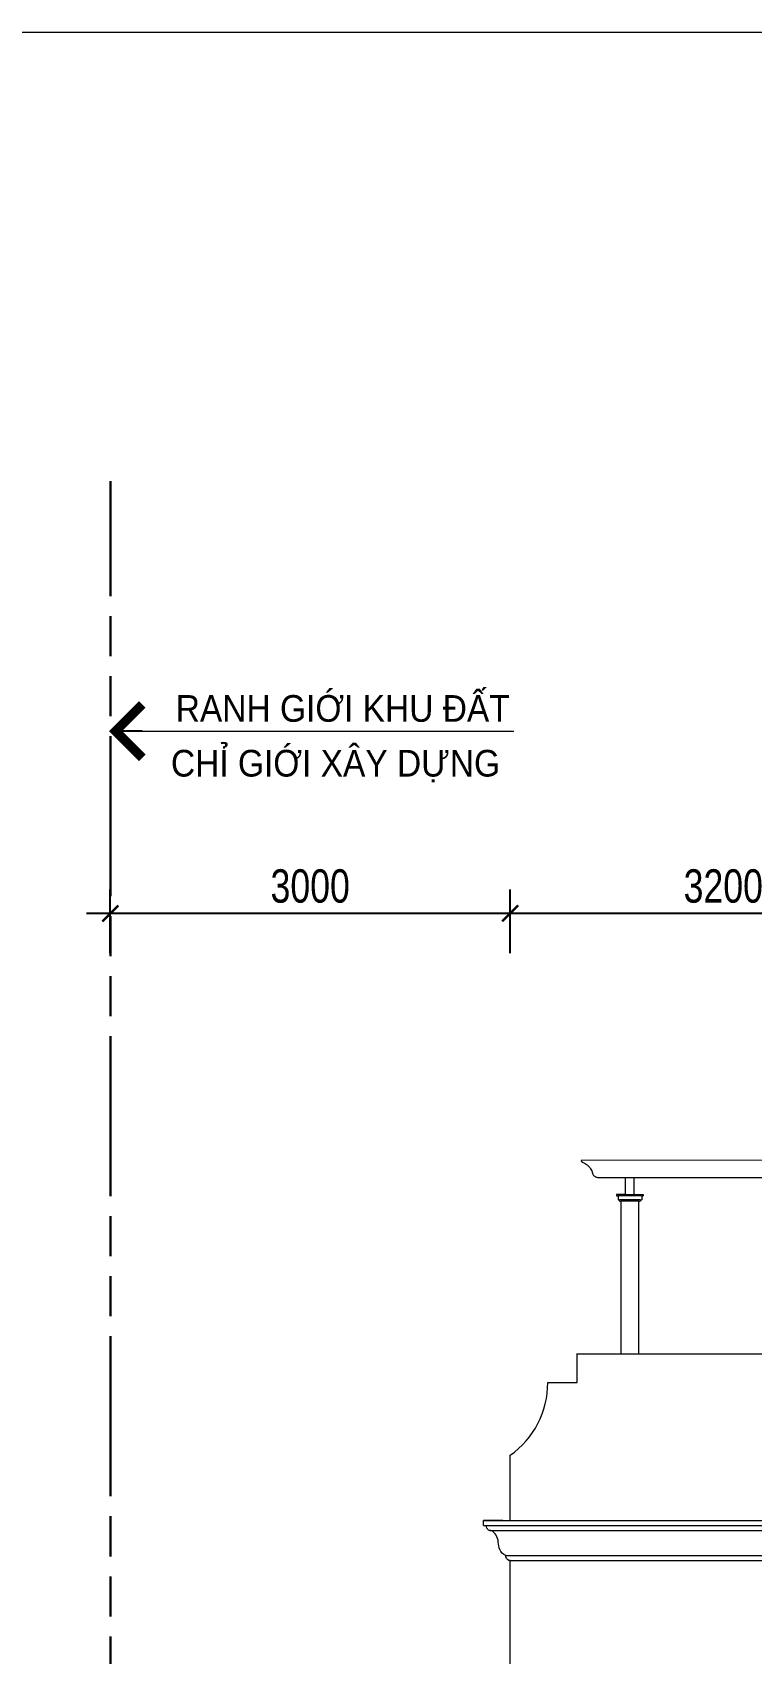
# Model space of a CAD drawing. Header units: millimetres. Extents: x -78046 to 260989, y -99288 to 158505.
# Drawn here: x 234478 to 239876, y 146347 to 158505 of the extents above; entities that cross this region are included whole.
import ezdxf

# ---------------------------------------------------------------- set-up
doc = ezdxf.new("R2010")
doc.units = ezdxf.units.MM
doc.header["$LTSCALE"] = 100
doc.header["$PDMODE"] = 98
doc.linetypes.add('ACAD_ISO09W100', pattern=[45, 24, -3, 6, -3, 6, -3])
doc.layers.get('Defpoints').update_dxf_attribs({"lineweight": 13})
for name, color, linetype, lineweight in [('-HATCH', 8, 'Continuous', 5), ('-LINE1', 7, 'Continuous', 18), ('-TEXT', 7, 'Continuous', 15), ('A72', 9, 'Continuous', 5), ('ranh gioi lo dat', 240, 'ACAD_ISO09W100', 30)]:
    doc.layers.add(name, color=color, linetype=linetype, lineweight=lineweight)
doc.styles.add('AVANH', font='VHAVAN_2.TTF', dxfattribs={"width": 0.8})
doc.styles.add('X-5M-DH-TUM1$0$AVANTH', font='arial.ttf', dxfattribs={"width": 0.9})
doc.styles.add('X-ALL-SECTION$0$ROMANS', font='arial.ttf')
doc.dimstyles.new('C_100A3', dxfattribs={"dimscale": 100, "dimtxt": 2.5, "dimasz": 1.2, "dimexe": 1.8, "dimexo": 0, "dimgap": 0.75, "dimtad": 1, "dimdec": 0, "dimzin": 0, "dimdsep": 46, "dimtxsty": 'AVANH', "dimblk": 'ARCHTICK', "dimcen": 0, "dimdle": 1.8, "dimclrd": 256, "dimclre": 256, "dimclrt": 7, "dimadec": 0, "dimazin": 0, "dimtfac": 0.0001, "dimtdec": 0, "dimtix": 1, "dimtmove": 2, "dimatfit": 3, "dimldrblk": 'ARCHTICK', "dimfxl": 1.8, "dimtolj": 1, "dimtzin": 0, "dimarcsym": 0})
doc.dimstyles.new('X-ALL-SECTION$0$ARROWS', dxfattribs={"dimscale": 100, "dimtxt": 2, "dimasz": 1, "dimexe": 2, "dimexo": 5, "dimgap": 1, "dimtad": 1, "dimdec": 0, "dimzin": 0, "dimdsep": 46, "dimtxsty": 'X-ALL-SECTION$0$ROMANS', "dimblk": 'X-ALL-SECTION$0$ARROWS', "dimcen": 0, "dimclrd": 256, "dimclre": 256, "dimclrt": 256, "dimazin": 0, "dimtfac": 0.5, "dimtdec": 0, "dimtofl": 0, "dimtmove": 2, "dimatfit": 3, "dimldrblk": 'X-ALL-SECTION$0$ARROWS', "dimfxl": 1, "dimtolj": 1, "dimtzin": 0, "dimlwd": -1, "dimlwe": -1, "dimarcsym": 0})

# ---------------------------------------------------------------- blocks, each defined once
blk = doc.blocks.new('X-ALL-SECTION$0$ARROWS')
blk.add_line((-1, 0), (0, 0))
at = {"const_width": 0.35}
blk.add_lwpolyline([(-1, -1), (0, 0), (-1, 1)], dxfattribs=at)
blk = doc.blocks.new('_ARCHTICK')
at = {"const_width": 0.15}
blk.add_lwpolyline([(-0.5, -0.5), (0.5, 0.5)], dxfattribs=at)
blk = doc.blocks.new('*D335')
at = {"layer": 'Defpoints', "lineweight": -2, "transparency": 16777216}
for p, q in [((238063, 151599), (238063, 152078)), ((241264, 151599), (241264, 152078)), ((241444, 151898), (237883, 151898))]:
    blk.add_line(p, q, dxfattribs=at)
at = {"layer": 'Defpoints', "color": 0, "transparency": 16777216}
for p in [(238063, 151898), (238063, 151599), (241264, 151599)]:
    blk.add_point(p, dxfattribs=at)
at = {"layer": 'Defpoints', "lineweight": -2, "transparency": 16777216, "xscale": 120, "yscale": 120, "zscale": 120, "rotation": 180}
blk.add_blockref('_ARCHTICK', (238063, 151898), dxfattribs=at)
at = {"layer": 'Defpoints', "lineweight": -2, "transparency": 16777216, "xscale": 120, "yscale": 120, "zscale": 120}
blk.add_blockref('_ARCHTICK', (241264, 151898), dxfattribs=at)
at = {"layer": 'Defpoints', "color": 7, "transparency": 16777216, "insert": (239663, 152102), "char_height": 250, "attachment_point": 5, "style": 'AVANH'}
blk.add_mtext('\\A1;3200', dxfattribs=at)
blk = doc.blocks.new('*D342')
at = {"layer": 'Defpoints', "lineweight": -2, "transparency": 16777216}
for p, q in [((235063, 151599), (235063, 152078)), ((238063, 151599), (238063, 152078)), ((238243, 151898), (234883, 151898))]:
    blk.add_line(p, q, dxfattribs=at)
at = {"layer": 'Defpoints', "color": 0, "transparency": 16777216}
for p in [(235063, 151898), (235063, 151599), (238063, 151599)]:
    blk.add_point(p, dxfattribs=at)
at = {"layer": 'Defpoints', "lineweight": -2, "transparency": 16777216, "xscale": 120, "yscale": 120, "zscale": 120, "rotation": 180}
blk.add_blockref('_ARCHTICK', (235063, 151898), dxfattribs=at)
at = {"layer": 'Defpoints', "lineweight": -2, "transparency": 16777216, "xscale": 120, "yscale": 120, "zscale": 120}
blk.add_blockref('_ARCHTICK', (238063, 151898), dxfattribs=at)
at = {"layer": 'Defpoints', "color": 7, "transparency": 16777216, "insert": (236563, 152102), "char_height": 250, "attachment_point": 5, "style": 'AVANH'}
blk.add_mtext('\\A1;3000', dxfattribs=at)

msp = doc.modelspace()

# ---------------------------------------------------------------- linework, layer by layer
at = {"layer": '-HATCH'}
for p, q in [((237863.5, 147308.8), (253063.2, 147309.4)), ((237907.9, 147271.3), (253063.2, 147271.9)), ((238029.9, 147083.8), (253063.2, 147084.4))]:
    msp.add_line(p, q, dxfattribs=at)
at = {"layer": '-LINE1', "color": 0, "lineweight": 20}
for p, q in [((240787.8, 150047), (238596, 150046.1)), ((238596, 150046.1), (238596.2, 150044.6)), ((238596.2, 150044.6), (238596.5, 150043)), ((238596.5, 150043), (238597, 150041.5)), ((238597, 150041.5), (238597.7, 150040.1)), ((238597.7, 150040.1), (238598.4, 150038.7)), ((238598.4, 150038.7), (238599.4, 150037.3)), ((238599.4, 150037.3), (238600.4, 150036.1)), ((238600.4, 150036.1), (238601.6, 150034.9)), ((238601.6, 150034.9), (238602.9, 150033.9)), ((238602.9, 150033.9), (238604.3, 150033)), ((238604.3, 150033), (238605.8, 150032.1)), ((238605.8, 150032.1), (238607.4, 150031.5)), ((238607.4, 150031.5), (238616.6, 150027.5)), ((238616.6, 150027.5), (238625.5, 150022.9)), ((238625.5, 150022.9), (238633.9, 150017.6)), ((238633.9, 150017.6), (238641.8, 150011.8)), ((238641.8, 150011.8), (238649.1, 150005.4)), ((238649.1, 150005.4), (238655.9, 149998.6)), ((238655.9, 149998.6), (238662, 149991.2)), ((238662, 149991.2), (238667.5, 149983.4)), ((238667.5, 149983.4), (238672.2, 149975.3)), ((238672.2, 149975.3), (238676.2, 149966.8)), ((238676.2, 149966.8), (238679.5, 149958.1)), ((238679.5, 149958.1), (238681.9, 149949.2)), ((238681.9, 149949.2), (238683.2, 149944.9)), ((238683.2, 149944.9), (238685, 149940.8)), ((238685, 149940.8), (238687.3, 149936.9)), ((238687.3, 149936.9), (238690.1, 149933.2)), ((238690.1, 149933.2), (238693.3, 149929.9)), ((238693.3, 149929.9), (238696.9, 149926.9)), ((238696.9, 149926.9), (238700.9, 149924.3)), ((238700.9, 149924.3), (238705.2, 149922.1)), ((238705.2, 149922.1), (238709.7, 149920.4)), ((238709.7, 149920.4), (238714.4, 149919.1)), ((238714.4, 149919.1), (238719.3, 149918.4)), ((238719.3, 149918.4), (238724.2, 149918.1)), ((238724.2, 149918.1), (238928.8, 149918.1)), ((238928.8, 149918.1), (238995.4, 149918.1)), ((238928.8, 149790.1), (238928.8, 149918.1)), ((238995.4, 149918.1), (241021.5, 149919)), ((238995.4, 149790.1), (238995.4, 149918.1)), ((238862.3, 149790.1), (238862.3, 149780.1)), ((238928.8, 149790.1), (238862.3, 149790.1)), ((238928.8, 149790.1), (238995.4, 149790.1)), ((238995.4, 149790.1), (239062, 149790.1)), ((239062, 149790.1), (239062, 149780.1)), ((238862.3, 149780.1), (238873.4, 149780.1)), ((238873.4, 149780.1), (238873.4, 149750.1)), ((239050.9, 149780.1), (238873.4, 149780.1)), ((238873.4, 149750.1), (238884.5, 149750.1)), ((238884.5, 149750.1), (238884.5, 149740.1)), ((239039.8, 149750.1), (238884.5, 149750.1)), ((238884.5, 149740.1), (238895.5, 149740.1)), ((238895.5, 148596), (238895.5, 149740.1)), ((239028.7, 149740.1), (238895.5, 149740.1)), ((239028.7, 149740.1), (239039.8, 149740.1)), ((239028.7, 148596), (239028.7, 149740.1)), ((239039.8, 149750.1), (239050.9, 149750.1)), ((239039.8, 149750.1), (239039.8, 149740.1)), ((239050.9, 149780.1), (239062, 149780.1)), ((239050.9, 149780.1), (239050.9, 149750.1)), ((238565.6, 148380.7), (238565.6, 148596.6)), ((238565.6, 148596), (241263.2, 148596)), ((238345.6, 148380.7), (238565.6, 148380.7)), ((238063.2, 147346.9), (238063.2, 147834.5)), ((237863.5, 147346.3), (253063.2, 147346.9)), ((237863.5, 147308.8), (237863.5, 147346.3)), ((238008, 147346.3), (237863.5, 147346.3)), ((237863.5, 147308.8), (237885.7, 147308.8)), ((238063.2, 147046.3), (253063.2, 147046.9)), ((238063.2, 146946.3), (238063.2, 147046.3)), ((238063.2, 140546.1), (238063.2, 146946.3))]:
    msp.add_line(p, q, dxfattribs=at)
at = {"layer": '-LINE1'}
msp.add_lwpolyline([(221089.3, 130289.9), (260989.3, 130289.9), (260989.3, 158504.9), (221089.3, 158504.9)], close=True, dxfattribs=at)
at = {"layer": '-LINE1', "color": 0, "lineweight": 20}
msp.add_lwpolyline([(238063.2, 147046.3), (238054.8, 147046.3, -0.2943011), (238029.9, 147083.8, -0.229657), (237986.4, 147127.4, -0.0946631), (237974.5, 147183, 0.2630973), (237919, 147271.3), (237907.1, 147271.3, -0.2660476), (237889.8, 147287, -0.0985079), (237885.7, 147308.8)], format="xyb", dxfattribs=at)
msp.add_arc((237687, 148375.1), 658.6, 304.83164, 0.49188, dxfattribs=at)
at = {"layer": 'ranh gioi lo dat', "ltscale": 0.5}
msp.add_line((235063.3, 134026.4), (235063.3, 155138.4), dxfattribs=at)

# ---------------------------------------------------------------- texts
at = {"layer": '-TEXT', "color": 2, "style": 'X-5M-DH-TUM1$0$AVANTH', "width": 0.9}
for s, p in [('RANH GIỚI KHU ĐẤT', (235553.9, 153335.1)), ('CHỈ GIỚI XÂY DỰNG', (235517.9, 152924.3))]:
    msp.add_text(s, height=200, dxfattribs=at).set_placement(p)

# ---------------------------------------------------------------- dimensions: what is measured, and where the dimension line sits
at = {"layer": 'Defpoints', "color": 2}
for base, p1, p2, picture, middle in [((235063.2, 151898.1), (238063.2, 151598.9), (235063.2, 151598.9), '*D342', (236563.2, 152102.4)), ((238063.2, 151898.1), (241263.5, 151598.9), (238063.2, 151598.9), '*D335', (239663.4, 152102.4))]:
    dim = msp.add_linear_dim(base=base, p1=p1, p2=p2, dimstyle='C_100A3', dxfattribs=at)
    dim.commit()
    dim.dimension.update_dxf_attribs({"geometry": picture, "text_midpoint": middle})

# ---------------------------------------------------------------- leaders
at = {"layer": 'A72'}
msp.add_leader([(235102.4, 153265.1), (238091.7, 153265.1)], dimstyle='X-ALL-SECTION$0$ARROWS', override={"dimasz": 2, "dimtad": 0}, dxfattribs=at)

doc.saveas('drawing.dxf')
